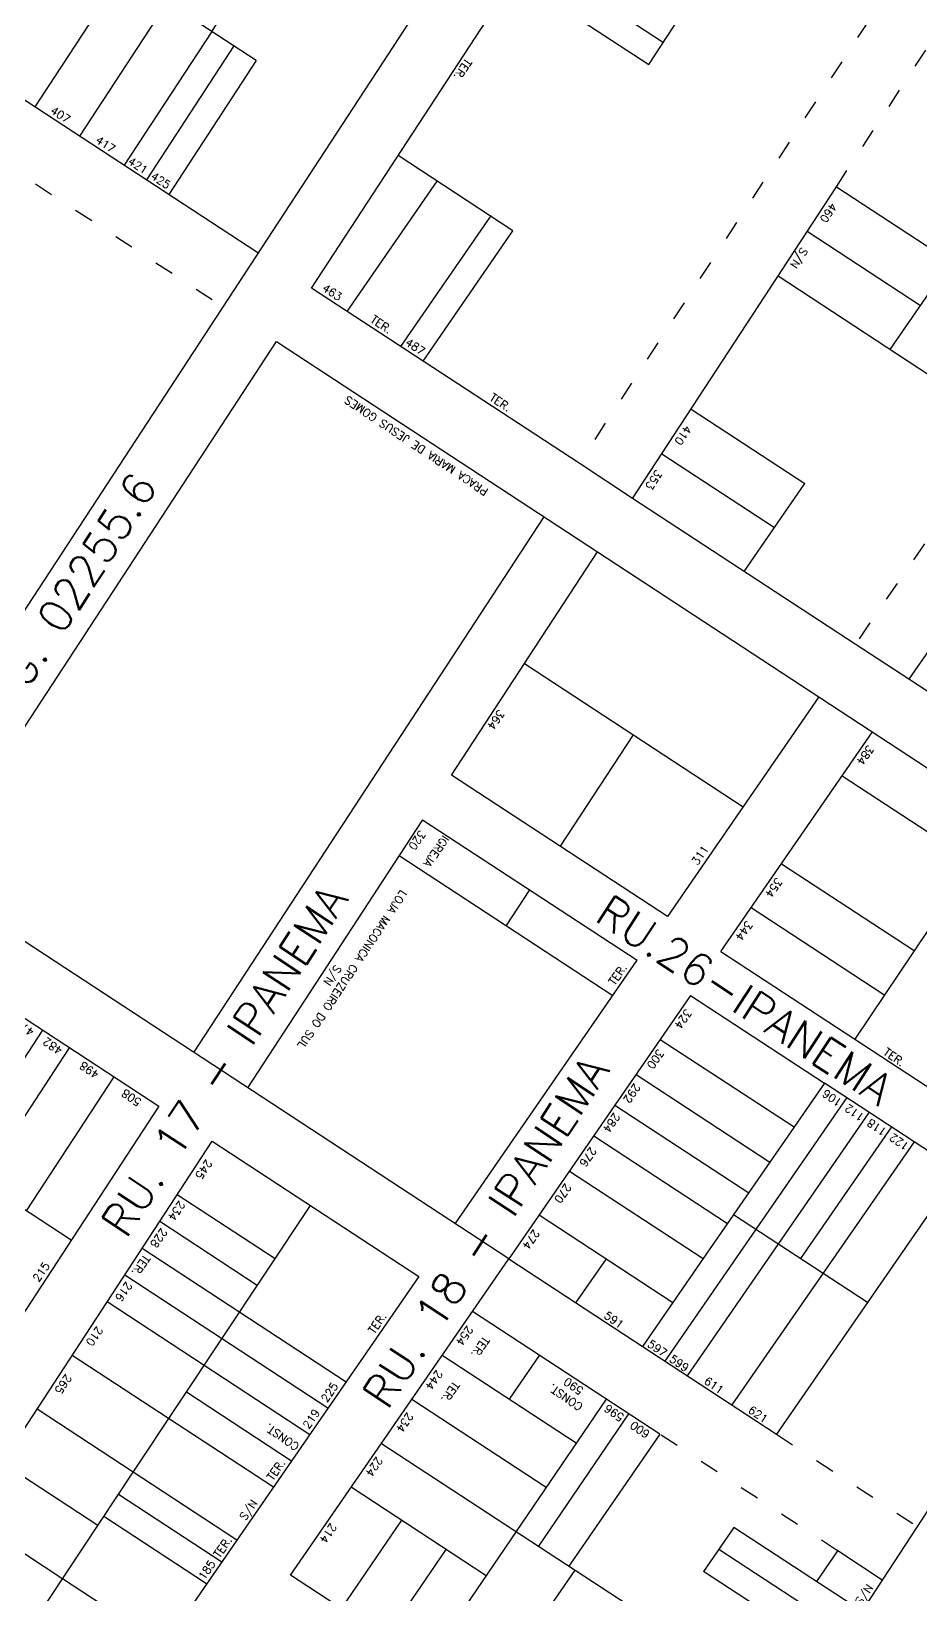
# Model space of a CAD drawing. Extents: x 714896 to 749292, y 8417558 to 8447149.
# Drawn here: x 741508.1 to 741674.9, y 8425396.5 to 8425689.6 of the extents above; entities that cross this region are included whole.
import ezdxf

# ---------------------------------------------------------------- set-up
doc = ezdxf.new("R2010")
doc.units = 0
doc.header["$MEASUREMENT"] = 0
doc.linetypes.add('ACAD_ISO03W100', pattern=[30, 12, -18])
for name, color, linetype in [('LOTE', 7, 'CONTINUOUS'), ('NUM-PORTA', 7, 'CONTINUOUS'), ('QUADRA', 6, 'CONTINUOUS'), ('TEXTO', 7, 'CONTINUOUS'), ('TEXTODERUA', 3, 'CONTINUOUS')]:
    doc.layers.add(name, color=color, linetype=linetype)
doc.styles.add('ROMANS', font='ROMANS.SHX', dxfattribs={"height": 1.5})

msp = doc.modelspace()

# ---------------------------------------------------------------- linework, layer by layer
at = {"layer": 'LOTE', "color": 7, "linetype": 'CONTINUOUS'}
msp.add_line((741706.77, 8425617.52, 525.73), (741672.66, 8425568.14, 525.73), dxfattribs=at)
at = {"layer": 'LOTE', "color": 7, "linetype": 'CONTINUOUS', "flags": 128}
for points, elevation in [([(741541.9, 8425689.57), (741593.91, 8425769.06)], 525.73), ([(741623.91, 8425683.33), (741664.23, 8425744.95)], 525.73), ([(741550.27, 8425684.09), (741516.8, 8425706)], 525.73), ([(741601.51, 8425703.96), (741626.65, 8425687.51)], 525.73), ([(741525.17, 8425700.52), (741508.74, 8425675.42)], 525.73), ([(741598.77, 8425699.78), (741623.91, 8425683.33)], 525.73), ([(741533.53, 8425695.04), (741517.11, 8425669.94)], 525.73), ([(741541.9, 8425689.57), (741525.47, 8425664.46)], 525.73), ([(741546.08, 8425686.83), (741529.66, 8425661.73)], 525.73), ([(741550.27, 8425684.09), (741533.84, 8425658.99)], 525.73), ([(741550.58, 8425648.03), (741500.37, 8425680.89)], 525.73), ([(741669.18, 8425629.95), (741697.59, 8425671.1)], 525.73), ([(741598.41, 8425652.21), (741576.87, 8425666.31)], 525.73), ([(741567.31, 8425637.08), (741584.19, 8425661.52)], 525.73), ([(741620.86, 8425602.04), (741659.09, 8425660.45)], 525.73), ([(741659.09, 8425660.45), (741702.3, 8425632.17)], 525.73), ([(741577.35, 8425630.51), (741594.23, 8425654.95)], 525.73), ([(741581.54, 8425627.77), (741598.41, 8425652.21)], 525.73), ([(741653.61, 8425652.09), (741674.86, 8425638.18)], 525.73), ([(741648.14, 8425643.72), (741690.93, 8425615.72)], 525.73), ([(741631.81, 8425618.77), (741653.15, 8425604.81)], 525.73), ([(741626.34, 8425610.4), (741647.46, 8425596.58)], 525.73), ([(741641.78, 8425588.34), (741653.15, 8425604.81)], 525.73), ([(741538.55, 8425498.15), (741604.25, 8425598.57)], 528.49), ([(741627.37, 8425523.68), (741586.91, 8425550.15), (741614.29, 8425591.99)], 535.37), ([(741600.6, 8425571.07), (741641.58, 8425544.25)], 535.37), ([(741655.79, 8425564.83), (741627.37, 8425523.68)], 535.37), ([(741620.98, 8425557.74), (741607.29, 8425536.82)], 535.37), ([(741637.41, 8425517.1), (741665.84, 8425558.26)], 525.73), ([(741660.15, 8425550.03), (741685.95, 8425533.15)], 525.73), ([(741581.44, 8425541.79), (741577.06, 8425535.09)], 535.37), ([(741581.44, 8425541.79), (741621.69, 8425515.45)], 535.37), ([(741577.06, 8425535.09), (741548.59, 8425491.58)], 535.37), ([(741577.06, 8425535.09), (741617.14, 8425508.86)], 535.37), ([(741648.78, 8425533.56), (741673.67, 8425517.27)], 525.73), ([(741601.52, 8425528.64), (741597.14, 8425521.95)], 535.37), ([(741643.1, 8425525.33), (741667.99, 8425509.04)], 525.73), ([(741676.47, 8425521.42), (741662.52, 8425500.68)], 525.73), ([(741637.41, 8425517.1), (741687.47, 8425484.34)], 525.73), ([(741587.58, 8425466.06), (741621.69, 8425515.45)], 535.37), ([(741631.73, 8425508.87), (741597.62, 8425459.49)], 525.73), ([(741631.73, 8425508.87), (741656.83, 8425492.44)], 525.73), ([(741493.8, 8425477.24), (741510.22, 8425502.35)], 525.73), ([(741498.82, 8425473.96), (741515.24, 8425499.06)], 525.73), ([(741626.05, 8425500.64), (741651.15, 8425484.22)], 525.73), ([(741515.55, 8425463.01), (741465.35, 8425495.86)], 525.73), ([(741507.18, 8425468.48), (741523.61, 8425493.59)], 525.73), ([(741621.5, 8425494.06), (741646.6, 8425477.63)], 525.73), ([(741656.83, 8425492.44), (741634.1, 8425459.53)], 525.73), ([(741707.1, 8425459.54), (741656.83, 8425492.44)], 525.73), ([(741661.02, 8425489.71), (741626.91, 8425440.32)], 525.73), ([(741617.52, 8425488.3), (741642.63, 8425471.87)], 525.73), ([(741665.2, 8425486.97), (741631.09, 8425437.58)], 525.73), ([(741669.38, 8425484.23), (741652.33, 8425459.54)], 525.73), ([(741613.55, 8425482.54), (741638.65, 8425466.11)], 525.73), ([(741673.63, 8425481.45), (741639.46, 8425432.11)], 525.73), ([(741609, 8425475.96), (741634.1, 8425459.53)], 525.73), ([(741682, 8425475.97), (741664.91, 8425451.3)], 525.73), ([(741527.2, 8425419.52), (741560.43, 8425469.49)], 525.73), ([(741553.78, 8425459.49), (741535.45, 8425471.5)], 525.73), ([(741550.46, 8425454.5), (741532.16, 8425466.48)], 525.73), ([(741603.31, 8425467.72), (741628.41, 8425451.29)], 525.73), ([(741664.91, 8425451.3), (741639.78, 8425467.75)], 525.73), ([(741567.1, 8425436.41), (741528.88, 8425461.45)], 525.73), ([(741597.62, 8425459.49), (741647.83, 8425426.63)], 525.73), ([(741615.86, 8425459.5), (741610.17, 8425451.27)], 525.73), ([(741634.1, 8425459.53), (741622.73, 8425443.06)], 525.73), ([(741563.7, 8425431.48), (741525.59, 8425456.43)], 525.73), ([(741560.29, 8425426.54), (741522.31, 8425451.41)], 525.73), ([(741664.88, 8425451.32), (741647.83, 8425426.63)], 525.73), ([(741625.94, 8425426.61), (741590.8, 8425449.61)], 538.28), ([(741553.47, 8425416.67), (741515.74, 8425441.37)], 525.73), ([(741610.27, 8425424.92), (741585.12, 8425441.38)], 538.28), ([(741603.35, 8425441.4), (741597.67, 8425433.17)], 538.28), ([(741556.88, 8425421.6), (741537.17, 8425434.51)], 525.73), ([(741546.64, 8425406.79), (741509.17, 8425431.33)], 525.73), ([(741604.64, 8425416.66), (741579.44, 8425433.15)], 538.28), ([(741615.9, 8425433.18), (741582.11, 8425383.59)], 525.73), ([(741620.09, 8425430.44), (741603.19, 8425405.64)], 538.28), ([(741573.74, 8425424.91), (741651.25, 8425374.19)], 525.73), ([(741625.94, 8425426.61), (741608.89, 8425401.91)], 538.28), ([(741520.57, 8425409.52), (741502.6, 8425421.29)], 525.73), ([(741508.41, 8425391.18), (741527.2, 8425419.52)], 525.73), ([(741593.37, 8425400.11), (741568.06, 8425416.68)], 525.73), ([(741543.8, 8425402.67), (741524.44, 8425415.35)], 525.73), ([(741513.99, 8425399.48), (741496.03, 8425411.25)], 525.73), ([(741540.96, 8425398.56), (741521.68, 8425411.19)], 525.73), ([(741577.48, 8425410.52), (741566.22, 8425393.99)], 525.73), ([(741639.85, 8425409.14), (741634.17, 8425400.91)], 525.73), ([(741663.85, 8425393.44), (741639.85, 8425409.14)], 538.28), ([(741585.84, 8425405.04), (741574.58, 8425388.52)], 525.73), ([(741661.11, 8425389.25), (741637.01, 8425405.03)], 538.28), ([(741659.31, 8425404.77), (741655.33, 8425399.01)], 538.28), ([(741667.68, 8425399.3), (741659.17, 8425404.87)], 538.28), ([(741533, 8425387.03), (741513.92, 8425399.53)], 525.73), ([(741610.04, 8425401.15), (741592.99, 8425376.47)], 525.73), ([(741658.37, 8425385.07), (741634.17, 8425400.91)], 538.28)]:
    msp.add_lwpolyline(points, dxfattribs=dict(at, elevation=elevation))
at = {"layer": 'LOTE', "color": 7, "linetype": 'ACAD_ISO03W100', "ltscale": 0.3, "flags": 128}
for points, elevation in [([(741659.09, 8425660.45), (741705.19, 8425730.91)], 525.73), ([(741679.79, 8425714.01), (741610.82, 8425608.61)], 529.38), ([(741493.8, 8425670.85), (741544.01, 8425637.99)], 525.73), ([(741690.93, 8425615.72), (741662.61, 8425574.71)], 525.73), ([(741659.31, 8425404.77), (741625.94, 8425426.61)], 538.28), ([(741647.83, 8425426.63), (741674.25, 8425409.34)], 525.73)]:
    msp.add_lwpolyline(points, dxfattribs=dict(at, elevation=elevation))
at = {"layer": 'QUADRA', "linetype": 'CONTINUOUS', "elevation": 525.73}
msp.add_lwpolyline([(741494.35, 8425803.19), (741552.92, 8425783.11), (741564.63, 8425779.1), (741623.2, 8425759.02), (741478.3, 8425537.58)], dxfattribs=at)
for points in [[(741634.91, 8425755.01), (741634.91, 8425755.01), (741693.48, 8425734.93), (741705.19, 8425730.91), (741757.99, 8425712.81), (741769.78, 8425708.77), (741851.65, 8425680.46), (741823.18, 8425636.94), (741817.7, 8425628.58), (741784.85, 8425578.37), (741779.37, 8425570), (741746.52, 8425519.79), (741746.52, 8425519.79), (741672.66, 8425568.14), (741662.61, 8425574.71), (741620.86, 8425602.04), (741610.82, 8425608.61), (741560.62, 8425641.46)], [(741488.34, 8425531.01), (741554.05, 8425631.42), (741739.95, 8425509.75), (741634.83, 8425349.09), (741556.7, 8425400.22), (741597.62, 8425459.49), (741488.34, 8425531.01)], [(741432.5, 8425445.66), (741481.77, 8425520.97), (741531.98, 8425488.11), (741482.7, 8425412.8), (741474.49, 8425400.25), (741466.12, 8425405.72), (741474.33, 8425418.27), (741457.6, 8425429.23), (741432.5, 8425445.66)], [(741490.55, 8425402.88), (741542.02, 8425481.54), (741580.76, 8425456.18), (741533, 8425387.03), (741526.18, 8425377.16), (741519.36, 8425367.29), (741500.71, 8425379.5), (741508.41, 8425391.18), (741490.55, 8425402.88)]]:
    msp.add_lwpolyline(points, close=True, dxfattribs=at)

# ---------------------------------------------------------------- texts
at = {"layer": 'NUM-PORTA', "color": 7, "style": 'ROMANS'}
for s, rotation, p in [('407', 326.6226, (741511.51, 8425674.39, 525.73)), ('417', 326.6226, (741519.99, 8425668.84, 525.73)), ('421', 326.6226, (741526.06, 8425664.86, 525.73)), ('425', 326.6226, (741530.33, 8425662.07, 525.73)), ('460', 236.6226, (741658.03, 8425657.59, 525.73)), ('S/N', 236.6226, (741652.56, 8425649.22, 525.73)), ('463', 326.6226, (741562.5, 8425641.1, 525.73)), ('487', 326.6226, (741578.07, 8425630.91, 525.73)), ('410', 236.6226, (741630.76, 8425615.9, 525.73)), ('353', 236.6226, (741625.28, 8425607.54, 525.73)), ('364', 235.26, (741595.73, 8425562.58, 536.34)), ('384', 235.26, (741665, 8425555.94, 1062.07)), ('320', 235.26, (741580.94, 8425539.98, 536.34)), ('311', 55.26, (741633.02, 8425533.14, 536.34)), ('354', 235.26, (741647.84, 8425531.1, 1062.07)), ('344', 235.26, (741642.26, 8425523.01, 1062.07)), ('S/N', 235.26, (741565.15, 8425514.75, 1062.07)), ('478', 145.26, (741508.78, 8425502.35, 1049.52)), ('324', 235.26, (741630.84, 8425506.47, 1062.07)), ('482', 145.26, (741514.09, 8425498.88, 1049.52)), ('300', 235.26, (741625.64, 8425498.95, 1062.07)), ('498', 145.26, (741520.96, 8425494.38, 1049.52)), ('292', 235.26, (741621.21, 8425492.53, 1062.07)), ('508', 145.26, (741528.85, 8425489.22, 1049.52)), ('106', 145.26, (741660.28, 8425489.16, 1062.07)), ('284', 235.26, (741617.4, 8425487.01, 1062.07)), ('112', 145.26, (741664.49, 8425486.4, 1062.07)), ('118', 145.26, (741668.68, 8425483.66, 1062.07)), ('276', 235.26, (741612.98, 8425480.61, 1062.07)), ('122', 145.26, (741672.86, 8425480.92, 1062.07)), ('245', 235.26, (741540.9, 8425478.28, -1.94)), ('270', 235.26, (741608.26, 8425473.78, 1062.07)), ('234', 235.26, (741535.83, 8425470.53, -1.94)), ('228', 235.26, (741532.48, 8425465.41, -1.94)), ('274', 235.26, (741602.31, 8425465.17, 1062.07)), ('215', 55.26, (741509.45, 8425455.03, -1.94)), ('216', 235.26, (741525.91, 8425455.37, -1.94)), ('591', 325.26, (741615.33, 8425448.54, 1062.07)), ('210', 235.26, (741520.43, 8425447, -1.94)), ('254', 235.26, (741589.84, 8425447.11, 1062.07)), ('597', 325.26, (741623.49, 8425443.2, 1062.07)), ('599', 325.26, (741627.58, 8425440.41, 1062.07)), ('265', 235.26, (741514.57, 8425438.04, -1.94)), ('244', 235.26, (741584.12, 8425438.82, 1062.07)), ('590', 145.26, (741611.77, 8425435.13, 1062.07)), ('611', 325.26, (741634.1, 8425436.26, 1062.07)), ('225', 55.26, (741563.53, 8425432.47, -1.94)), ('219', 55.26, (741560.1, 8425427.5, -1.94)), ('234', 235.26, (741578.62, 8425430.86, 1062.07)), ('596', 145.26, (741619.38, 8425430.15, 1062.07)), ('621', 325.26, (741642.38, 8425430.84, 1062.07)), ('600', 145.26, (741624.23, 8425426.97, 1062.07)), ('224', 235.26, (741572.89, 8425422.57, 1062.07)), ('S/N', 55.26, (741548.24, 8425410.32, -1.94)), ('214', 235.26, (741564.26, 8425410.08, 1062.07)), ('185', 55.26, (741540.52, 8425399.17, 523.79)), ('S/N', 55.26, (741663.69, 8425394.45, 523.79))]:
    msp.add_text(s, height=1.5, rotation=rotation, dxfattribs=at).set_placement(p)
at = {"layer": 'TEXTO', "color": 7, "style": 'ROMANS'}
for s, rotation, p in [('TER.', 236.6226, (741589.54, 8425684.64, 525.73)), ('TER.', 326.6226, (741571.54, 8425635.19, 525.73)), ('TER.', 326.6226, (741593.88, 8425620.57, 525.73)), ('IGREJA', 235.26, (741585.27, 8425539.02, 536.34)), ('LOJA MACONICA CRUZEIRO DO SUL', 236.3201, (741577.38, 8425528.74, 1062.07)), ('TER.', 55.26, (741617.47, 8425510.62, 536.34)), ('TER.', 325.26, (741667.76, 8425497.89, 1062.07)), ('TER.', 235.26, (741529.22, 8425460.43, -1.94)), ('TER.', 55.26, (741572.37, 8425445.26, -1.94)), ('TER.', 235.26, (741592.88, 8425445.11, 1062.07)), ('TER.', 235.26, (741587.26, 8425436.69, 1062.07)), ('CONST.', 145.26, (741611.65, 8425432.11, 1062.07)), ('CONST.', 145.26, (741558.47, 8425424.67, -1.94)), ('TER.', 55.26, (741553.38, 8425417.77, -1.94)), ('TER.', 55.26, (741543.39, 8425403.3, -1.94))]:
    msp.add_text(s, height=1.5, rotation=rotation, dxfattribs=at).set_placement(p)
at = {"layer": 'TEXTO', "style": 'ROMANS'}
msp.add_text('PRACA MARIA DE JESUS GOMES', height=1.5, rotation=146.3612, dxfattribs=at).set_placement((741593.94, 8425603.71, -272.47))
at = {"layer": 'TEXTODERUA', "style": 'ROMANS'}
for s, rotation, p in [('RU. 16 - BA. IPANEMA - LOG. 02255.6', 57.0845, (741443.1, 8425466.98)), ('RU. 17 - IPANEMA', 56.7738, (741525.87, 8425463.07)), ('RU.26-IPANEMA', 326.7738, (741613.44, 8425523.03)), ('RU. 18 - IPANEMA', 56.7738, (741574.9, 8425430.98))]:
    msp.add_text(s, height=6, rotation=rotation, dxfattribs=at).set_placement(p)

doc.saveas('drawing.dxf')
